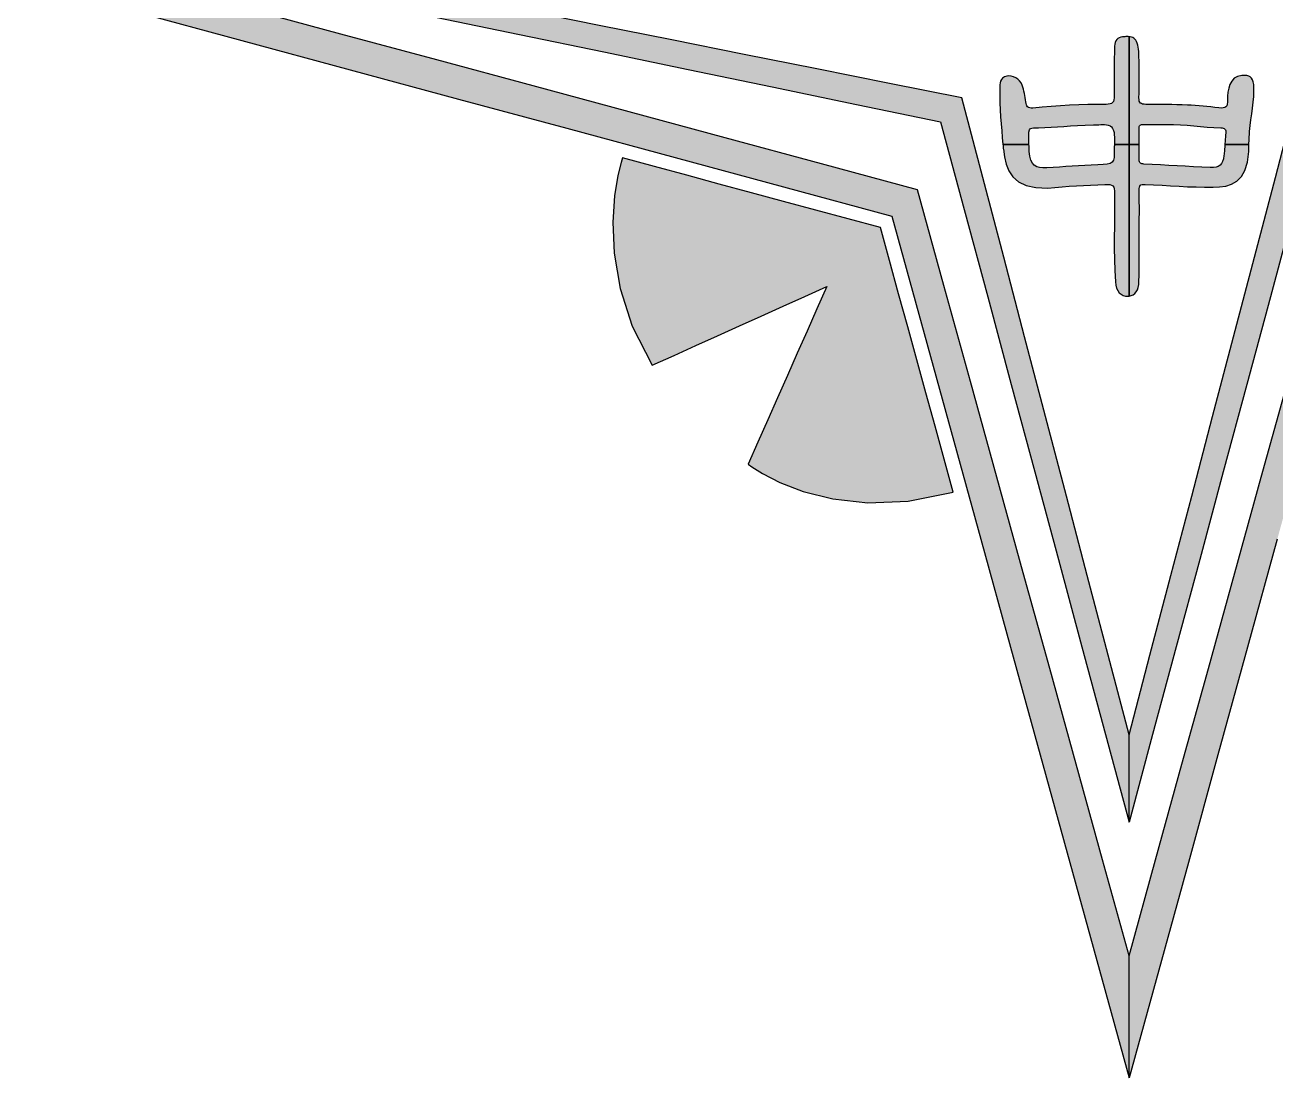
# Model space of a CAD drawing. Extents: x 15.3 to 32.9, y 5.2 to 22.7.
# Drawn here: x 15.28 to 25.27, y 5.25 to 13.65 of the extents above; entities that cross this region are included whole.
import ezdxf

# ---------------------------------------------------------------- set-up
doc = ezdxf.new("R2010")
doc.units = 0
doc.header["$MEASUREMENT"] = 0
doc.layers.add('_U_30EC_U_30A4_U_30E4_U_36', color=7, linetype='CONTINUOUS')

msp = doc.modelspace()

# ---------------------------------------------------------------- hatches: boundary and pattern name
at = {"layer": '_U_30EC_U_30A4_U_30E4_U_36'}
h = msp.add_hatch(color=29, dxfattribs=at)
h.dxf.hatch_style = 2
h.paths.add_polyline_path([(24.0946, 6.2244), (23.8836, 6.988), (23.6726, 7.7516), (23.4615, 8.5151), (23.2505, 9.2787), (23.0395, 10.0422), (22.8285, 10.8058), (22.6174, 11.5694), (22.4064, 12.3329), (21.6394, 12.5402), (20.8723, 12.7475), (20.1053, 12.9547), (19.3382, 13.162), (18.5712, 13.3693), (17.8041, 13.5766), (17.0371, 13.7838), (16.27, 13.9911), (17.0371, 14.2008), (17.8041, 14.4106), (18.5712, 14.6203), (19.3382, 14.83), (20.1053, 15.0397), (20.8723, 15.2495), (21.6394, 15.4592), (22.4064, 15.6689), (22.6174, 16.4287), (22.8285, 17.1884), (23.0395, 17.9482), (23.2505, 18.7079), (23.4615, 19.4677), (23.6726, 20.2274), (23.8836, 20.9872), (24.0946, 21.7469), (24.0946, 21.8689), (24.0946, 21.9908), (24.0946, 22.1127), (24.0946, 22.2346), (24.0946, 22.3565), (24.0946, 22.4784), (24.0946, 22.6003), (24.0946, 22.7223), (23.8581, 21.8677), (23.6215, 21.0131), (23.385, 20.1585), (23.1485, 19.3039), (22.912, 18.4493), (22.6754, 17.5947), (22.4389, 16.7401), (22.2024, 15.8855), (21.3376, 15.6487), (20.4728, 15.4119), (19.608, 15.1751), (18.7432, 14.9383), (17.8785, 14.7015), (17.0137, 14.4647), (16.1489, 14.2279), (15.2841, 13.9911), (16.1489, 13.7578), (17.0137, 13.5244), (17.8784, 13.2911), (18.7432, 13.0578), (19.608, 12.8244), (20.4728, 12.5911), (21.3375, 12.3578), (22.2023, 12.1244), (22.4388, 11.265), (22.6754, 10.4056), (22.9119, 9.5462), (23.1485, 8.6868), (23.385, 7.8274), (23.6215, 6.968), (23.8581, 6.1086), (24.0946, 5.2491), (24.0946, 5.371), (24.0946, 5.493), (24.0946, 5.6149), (24.0946, 5.7368), (24.0946, 5.8587), (24.0946, 5.9806), (24.0946, 6.1025)])
h = msp.add_hatch(color=29, dxfattribs=at)
h.dxf.hatch_style = 2
h.paths.add_polyline_path([(24.0946, 6.2244), (24.3056, 6.988), (24.5167, 7.7516), (24.7277, 8.5151), (24.9387, 9.2787), (25.1497, 10.0422), (25.3608, 10.8058), (25.5718, 11.5694), (25.7828, 12.3329), (26.5498, 12.5402), (27.3169, 12.7475), (28.0839, 12.9547), (28.851, 13.162), (29.6181, 13.3693), (30.3851, 13.5766), (31.1522, 13.7838), (31.9192, 13.9911), (31.1522, 14.2008), (30.3851, 14.4106), (29.6181, 14.6203), (28.851, 14.83), (28.0839, 15.0397), (27.3169, 15.2495), (26.5498, 15.4592), (25.7828, 15.6689), (25.5718, 16.4287), (25.3608, 17.1884), (25.1497, 17.9482), (24.9387, 18.7079), (24.7277, 19.4677), (24.5167, 20.2274), (24.3056, 20.9872), (24.0946, 21.7469), (24.0946, 21.8689), (24.0946, 21.9908), (24.0946, 22.1127), (24.0946, 22.2346), (24.0946, 22.3565), (24.0946, 22.4784), (24.0946, 22.6003), (24.0946, 22.7223), (24.3311, 21.8677), (24.5677, 21.0131), (24.8042, 20.1585), (25.0407, 19.3039), (25.2773, 18.4493), (25.5138, 17.5947), (25.7503, 16.7401), (25.9869, 15.8855), (26.8516, 15.6487), (27.7164, 15.4119), (28.5812, 15.1751), (29.446, 14.9383), (30.3108, 14.7015), (31.1755, 14.4647), (32.0403, 14.2279), (32.9051, 13.9911), (32.0403, 13.7578), (31.1756, 13.5244), (30.3108, 13.2911), (29.446, 13.0578), (28.5812, 12.8244), (27.7165, 12.5911), (26.8517, 12.3578), (25.9869, 12.1244), (25.7504, 11.265), (25.5138, 10.4056), (25.2773, 9.5462), (25.0408, 8.6868), (24.8042, 7.8274), (24.5677, 6.968), (24.3311, 6.1086), (24.0946, 5.2491), (24.0946, 5.371), (24.0946, 5.493), (24.0946, 5.6149), (24.0946, 5.7368), (24.0946, 5.8587), (24.0946, 5.9806), (24.0946, 6.1025)])
h = msp.add_hatch(color=29, dxfattribs=at)
h.dxf.hatch_style = 2
h.paths.add_polyline_path([(24.0946, 7.9856), (23.9278, 8.6209), (23.7611, 9.2561), (23.5943, 9.8913), (23.4275, 10.5265), (23.2607, 11.1618), (23.094, 11.797), (22.9272, 12.4322), (22.7604, 13.0674), (22.1817, 13.1829), (21.603, 13.2984), (21.0243, 13.4138), (20.4456, 13.5293), (19.8669, 13.6447), (19.2881, 13.7602), (18.7094, 13.8756), (18.1307, 13.9911), (18.7094, 14.1103), (19.2881, 14.2295), (19.8669, 14.3487), (20.4456, 14.4678), (21.0243, 14.587), (21.603, 14.7062), (22.1817, 14.8254), (22.7604, 14.9446), (22.9272, 15.5747), (23.094, 16.2049), (23.2607, 16.8351), (23.4275, 17.4652), (23.5943, 18.0954), (23.7611, 18.7255), (23.9278, 19.3557), (24.0946, 19.9858), (24.0946, 20.0727), (24.0946, 20.1595), (24.0946, 20.2464), (24.0946, 20.3332), (24.0946, 20.4201), (24.0946, 20.5069), (24.0946, 20.5938), (24.0946, 20.6806), (23.9067, 19.9887), (23.7187, 19.2967), (23.5308, 18.6048), (23.3429, 17.9128), (23.1549, 17.2209), (22.967, 16.5289), (22.779, 15.837), (22.5911, 15.1451), (21.9192, 15.0008), (21.2473, 14.8566), (20.5753, 14.7123), (19.9034, 14.5681), (19.2315, 14.4238), (18.5596, 14.2796), (17.8876, 14.1353), (17.2157, 13.9911), (17.8876, 13.8516), (18.5596, 13.7121), (19.2315, 13.5726), (19.9034, 13.4331), (20.5753, 13.2936), (21.2473, 13.1541), (21.9192, 13.0146), (22.5911, 12.8751), (22.779, 12.1771), (22.967, 11.4791), (23.1549, 10.781), (23.3429, 10.083), (23.5308, 9.385), (23.7187, 8.687), (23.9067, 7.9889), (24.0946, 7.2909), (24.0946, 7.3777), (24.0946, 7.4646), (24.0946, 7.5514), (24.0946, 7.6383), (24.0946, 7.7251), (24.0946, 7.8119), (24.0946, 7.8988)])
h = msp.add_hatch(color=29, dxfattribs=at)
h.dxf.hatch_style = 2
h.paths.add_polyline_path([(24.0946, 7.9856), (24.2614, 8.6209), (24.4282, 9.2561), (24.5949, 9.8913), (24.7617, 10.5265), (24.9285, 11.1618), (25.0952, 11.797), (25.262, 12.4322), (25.4288, 13.0674), (26.0075, 13.1829), (26.5862, 13.2984), (27.1649, 13.4138), (27.7436, 13.5293), (28.3224, 13.6447), (28.9011, 13.7602), (29.4798, 13.8756), (30.0585, 13.9911), (29.4798, 14.1103), (28.9011, 14.2295), (28.3224, 14.3487), (27.7436, 14.4678), (27.1649, 14.587), (26.5862, 14.7062), (26.0075, 14.8254), (25.4288, 14.9446), (25.262, 15.5747), (25.0952, 16.2049), (24.9285, 16.8351), (24.7617, 17.4652), (24.5949, 18.0954), (24.4282, 18.7255), (24.2614, 19.3557), (24.0946, 19.9858), (24.0946, 20.0727), (24.0946, 20.1595), (24.0946, 20.2464), (24.0946, 20.3332), (24.0946, 20.4201), (24.0946, 20.5069), (24.0946, 20.5938), (24.0946, 20.6806), (24.2825, 19.9887), (24.4705, 19.2967), (24.6584, 18.6048), (24.8464, 17.9128), (25.0343, 17.2209), (25.2222, 16.5289), (25.4102, 15.837), (25.5981, 15.1451), (26.27, 15.0008), (26.942, 14.8566), (27.6139, 14.7123), (28.2858, 14.5681), (28.9577, 14.4238), (29.6297, 14.2796), (30.3016, 14.1353), (30.9735, 13.9911), (30.3016, 13.8516), (29.6297, 13.7121), (28.9577, 13.5726), (28.2858, 13.4331), (27.6139, 13.2936), (26.942, 13.1541), (26.27, 13.0146), (25.5981, 12.8751), (25.4102, 12.1771), (25.2222, 11.4791), (25.0343, 10.781), (24.8464, 10.083), (24.6584, 9.385), (24.4705, 8.687), (24.2825, 7.9889), (24.0946, 7.2909), (24.0946, 7.3777), (24.0946, 7.4646), (24.0946, 7.5514), (24.0946, 7.6383), (24.0946, 7.7251), (24.0946, 7.8119), (24.0946, 7.8988)])
h = msp.add_hatch(color=29, dxfattribs=at)
h.dxf.hatch_style = 2
h.paths.add_polyline_path([(23.2959, 12.6946), (23.2957, 12.6982), (23.2955, 12.702), (23.2953, 12.7061), (23.2951, 12.7105), (23.2949, 12.7152), (23.2946, 12.7203), (23.2944, 12.7257), (23.2941, 12.7314), (23.2938, 12.7686), (23.2957, 12.7948), (23.3003, 12.8118), (23.3078, 12.8217), (23.3185, 12.8263), (23.3326, 12.8275), (23.3505, 12.8272), (23.3725, 12.8273), (23.4237, 12.8297), (23.4736, 12.8327), (23.5232, 12.8361), (23.5739, 12.8397), (23.6268, 12.8431), (23.6833, 12.8463), (23.7446, 12.849), (23.8119, 12.851), (23.8333, 12.852), (23.8522, 12.8533), (23.869, 12.8546), (23.8845, 12.8553), (23.899, 12.8549), (23.9133, 12.8531), (23.9278, 12.8494), (23.9433, 12.8433), (23.9448, 12.8425), (23.9463, 12.8417), (23.9478, 12.8408), (23.9493, 12.8398), (23.9507, 12.8388), (23.952, 12.8377), (23.9532, 12.8365), (23.9544, 12.8352), (23.9635, 12.822), (23.9701, 12.8068), (23.9745, 12.79), (23.9771, 12.772), (23.9783, 12.7531), (23.9785, 12.7337), (23.9782, 12.714), (23.9776, 12.6946), (23.9922, 12.6946), (24.0068, 12.6946), (24.0214, 12.6946), (24.0361, 12.6946), (24.0507, 12.6946), (24.0653, 12.6946), (24.08, 12.6946), (24.0946, 12.6946), (24.0946, 12.8022), (24.0946, 12.9097), (24.0946, 13.0173), (24.0946, 13.1248), (24.0946, 13.2324), (24.0946, 13.3399), (24.0946, 13.4475), (24.0946, 13.555), (24.0882, 13.5555), (24.0817, 13.5557), (24.0752, 13.5557), (24.0687, 13.5555), (24.0621, 13.5552), (24.0555, 13.5548), (24.049, 13.5542), (24.0425, 13.5535), (24.0287, 13.5509), (24.0166, 13.5464), (24.0061, 13.5401), (23.9972, 13.5319), (23.9901, 13.5216), (23.9848, 13.5094), (23.9812, 13.4951), (23.9794, 13.4788), (23.9773, 13.4294), (23.9759, 13.3801), (23.9751, 13.3307), (23.9747, 13.2813), (23.9748, 13.232), (23.9752, 13.1827), (23.976, 13.1333), (23.9769, 13.084), (23.9765, 13.0662), (23.9741, 13.0513), (23.9698, 13.0394), (23.9632, 13.03), (23.9543, 13.0232), (23.9429, 13.0185), (23.9289, 13.0159), (23.9121, 13.0152), (23.8388, 13.0151), (23.7656, 13.0139), (23.6925, 13.0117), (23.6194, 13.0085), (23.5464, 13.0042), (23.4734, 12.999), (23.4005, 12.9928), (23.3276, 12.9857), (23.3132, 12.9851), (23.3016, 12.9865), (23.2923, 12.9898), (23.2851, 12.9951), (23.2797, 13.0024), (23.2758, 13.0117), (23.273, 13.0229), (23.271, 13.036), (23.2688, 13.0527), (23.2662, 13.0694), (23.2632, 13.0861), (23.2598, 13.1028), (23.2559, 13.1193), (23.2515, 13.1356), (23.2467, 13.1518), (23.2413, 13.1678), (23.2328, 13.186), (23.2212, 13.2021), (23.2069, 13.2158), (23.1907, 13.2269), (23.1731, 13.2351), (23.1548, 13.2402), (23.1363, 13.2419), (23.1183, 13.24), (23.0996, 13.2338), (23.0856, 13.225), (23.0757, 13.2139), (23.0691, 13.2009), (23.0652, 13.1865), (23.0632, 13.1709), (23.0624, 13.1546), (23.0622, 13.138), (23.0623, 13.0824), (23.0637, 13.0268), (23.0662, 12.9713), (23.0696, 12.9159), (23.0737, 12.8605), (23.0783, 12.8052), (23.0833, 12.7499), (23.0885, 12.6946), (23.1144, 12.6946), (23.1403, 12.6946), (23.1662, 12.6946), (23.1922, 12.6946), (23.2181, 12.6946), (23.244, 12.6946), (23.27, 12.6946)])
h = msp.add_hatch(color=29, dxfattribs=at)
h.dxf.hatch_style = 2
h.paths.add_polyline_path([(24.1751, 12.6946), (24.1751, 12.7104), (24.1751, 12.7262), (24.1751, 12.7419), (24.1751, 12.7577), (24.1751, 12.7735), (24.175, 12.7892), (24.1749, 12.805), (24.1747, 12.8207), (24.175, 12.8303), (24.1765, 12.8379), (24.1792, 12.844), (24.1831, 12.8485), (24.1882, 12.8516), (24.1946, 12.8536), (24.2023, 12.8546), (24.2113, 12.8547), (24.2344, 12.8542), (24.2575, 12.854), (24.2806, 12.8539), (24.3037, 12.8539), (24.3268, 12.8539), (24.3499, 12.8541), (24.373, 12.8542), (24.3961, 12.8542), (24.4505, 12.854), (24.5044, 12.8518), (24.5579, 12.8481), (24.6112, 12.8436), (24.6645, 12.8389), (24.7179, 12.8344), (24.7717, 12.831), (24.826, 12.8291), (24.837, 12.8283), (24.8463, 12.8264), (24.8537, 12.8233), (24.8595, 12.8187), (24.8636, 12.8127), (24.8661, 12.8051), (24.8671, 12.7958), (24.8666, 12.7847), (24.8655, 12.7735), (24.8645, 12.7622), (24.8635, 12.751), (24.8625, 12.7397), (24.8616, 12.7284), (24.8608, 12.7172), (24.86, 12.7059), (24.8592, 12.6946), (24.8832, 12.6946), (24.9072, 12.6946), (24.9312, 12.6946), (24.9552, 12.6946), (24.9792, 12.6946), (25.0032, 12.6946), (25.0272, 12.6946), (25.0511, 12.6946), (25.0515, 12.7081), (25.052, 12.7213), (25.0525, 12.7342), (25.0531, 12.747), (25.0538, 12.7598), (25.0545, 12.7728), (25.0554, 12.7859), (25.0564, 12.7993), (25.061, 12.846), (25.0669, 12.8926), (25.0735, 12.9392), (25.0799, 12.9857), (25.0855, 13.0324), (25.0894, 13.0791), (25.0909, 13.1261), (25.0892, 13.1733), (25.0863, 13.1941), (25.0809, 13.211), (25.0729, 13.2244), (25.0624, 13.2344), (25.0493, 13.2412), (25.0336, 13.2451), (25.0152, 13.2461), (24.9942, 13.2445), (24.9605, 13.2385), (24.934, 13.2235), (24.914, 13.2013), (24.8996, 13.1741), (24.8898, 13.1437), (24.8839, 13.1121), (24.881, 13.0813), (24.8802, 13.0531), (24.8796, 13.0321), (24.8776, 13.0156), (24.8737, 13.0032), (24.8674, 12.9946), (24.8584, 12.9892), (24.8461, 12.9866), (24.8303, 12.9863), (24.8103, 12.988), (24.7791, 12.9915), (24.7479, 12.9949), (24.7166, 12.9981), (24.6853, 13.0012), (24.6541, 13.0039), (24.6228, 13.0064), (24.5914, 13.0085), (24.5601, 13.0101), (24.5185, 13.0117), (24.4769, 13.0129), (24.4353, 13.0139), (24.3937, 13.0145), (24.3521, 13.015), (24.3104, 13.0152), (24.2688, 13.0154), (24.2272, 13.0155), (24.2139, 13.016), (24.2025, 13.0177), (24.1931, 13.021), (24.1856, 13.0259), (24.18, 13.0328), (24.1761, 13.042), (24.174, 13.0537), (24.1736, 13.0681), (24.1745, 13.1059), (24.175, 13.1437), (24.1751, 13.1815), (24.175, 13.2193), (24.1748, 13.2571), (24.1745, 13.2949), (24.1742, 13.3327), (24.174, 13.3705), (24.1739, 13.3873), (24.1737, 13.4042), (24.1732, 13.421), (24.1721, 13.4378), (24.1704, 13.4545), (24.1678, 13.4712), (24.1642, 13.4877), (24.1594, 13.5042), (24.1541, 13.5171), (24.1478, 13.5277), (24.1405, 13.5362), (24.1325, 13.5429), (24.1238, 13.5479), (24.1145, 13.5514), (24.1047, 13.5537), (24.0946, 13.555), (24.0946, 13.4475), (24.0946, 13.3399), (24.0946, 13.2324), (24.0946, 13.1248), (24.0946, 13.0173), (24.0946, 12.9097), (24.0946, 12.8022), (24.0946, 12.6946), (24.1047, 12.6946), (24.1147, 12.6946), (24.1248, 12.6946), (24.1348, 12.6946), (24.1449, 12.6946), (24.155, 12.6946), (24.165, 12.6946)])
h = msp.add_hatch(color=29, dxfattribs=at)
h.dxf.hatch_style = 2
h.paths.add_polyline_path([(23.9776, 12.6946), (23.9774, 12.6911), (23.9773, 12.6877), (23.9772, 12.6842), (23.9771, 12.6807), (23.977, 12.6773), (23.977, 12.6739), (23.9769, 12.6706), (23.9769, 12.6673), (23.9769, 12.6247), (23.9752, 12.5927), (23.9703, 12.5697), (23.9607, 12.5541), (23.9448, 12.5442), (23.9211, 12.5385), (23.8881, 12.5354), (23.8443, 12.5332), (23.7935, 12.5306), (23.7428, 12.5278), (23.692, 12.5248), (23.6413, 12.5217), (23.5905, 12.5185), (23.5398, 12.5155), (23.489, 12.5126), (23.4383, 12.51), (23.4078, 12.5083), (23.381, 12.5106), (23.3578, 12.5174), (23.3385, 12.5293), (23.3229, 12.5469), (23.311, 12.5707), (23.303, 12.6012), (23.2987, 12.6391), (23.2983, 12.6469), (23.2979, 12.6536), (23.2976, 12.6596), (23.2973, 12.6654), (23.297, 12.6714), (23.2967, 12.6779), (23.2963, 12.6855), (23.2959, 12.6946), (23.27, 12.6946), (23.244, 12.6946), (23.2181, 12.6946), (23.1922, 12.6946), (23.1662, 12.6946), (23.1403, 12.6946), (23.1144, 12.6946), (23.0885, 12.6946), (23.0889, 12.6901), (23.0893, 12.6855), (23.0897, 12.681), (23.0901, 12.6764), (23.0905, 12.6718), (23.0908, 12.6673), (23.0912, 12.6627), (23.0917, 12.6582), (23.0996, 12.5963), (23.1133, 12.5377), (23.135, 12.4841), (23.1673, 12.437), (23.2122, 12.3981), (23.2723, 12.3692), (23.3497, 12.3519), (23.4468, 12.3479), (23.5036, 12.3531), (23.5604, 12.3577), (23.6172, 12.3618), (23.6741, 12.3654), (23.731, 12.3687), (23.788, 12.3716), (23.845, 12.3743), (23.902, 12.3768), (23.924, 12.377), (23.9416, 12.3754), (23.9551, 12.3715), (23.9652, 12.365), (23.9722, 12.3554), (23.9766, 12.3423), (23.9789, 12.3253), (23.9795, 12.304), (23.979, 12.2162), (23.9782, 12.1283), (23.9773, 12.0404), (23.9768, 11.9524), (23.9771, 11.8645), (23.9783, 11.7767), (23.981, 11.6888), (23.9855, 11.601), (23.9888, 11.5736), (23.9952, 11.5497), (24.0044, 11.5295), (24.0162, 11.513), (24.0304, 11.5001), (24.0469, 11.491), (24.0654, 11.4857), (24.0858, 11.4843), (24.087, 11.4844), (24.0881, 11.4846), (24.0892, 11.4848), (24.0903, 11.4851), (24.0913, 11.4855), (24.0924, 11.4858), (24.0935, 11.4861), (24.0946, 11.4863), (24.0946, 11.6373), (24.0946, 11.7883), (24.0946, 11.9394), (24.0946, 12.0904), (24.0946, 12.2415), (24.0946, 12.3925), (24.0946, 12.5436), (24.0946, 12.6946), (24.08, 12.6946), (24.0653, 12.6946), (24.0507, 12.6946), (24.0361, 12.6946), (24.0214, 12.6946), (24.0068, 12.6946), (23.9922, 12.6946)])
h = msp.add_hatch(color=29, dxfattribs=at)
h.dxf.hatch_style = 2
h.paths.add_polyline_path([(24.8592, 12.6946), (24.8585, 12.6836), (24.8578, 12.6726), (24.8571, 12.6616), (24.8563, 12.6506), (24.8555, 12.6396), (24.8545, 12.6286), (24.8533, 12.6177), (24.852, 12.6067), (24.8476, 12.5814), (24.8411, 12.5603), (24.8322, 12.5433), (24.8207, 12.5302), (24.8063, 12.5207), (24.7885, 12.5145), (24.7672, 12.5114), (24.7419, 12.5113), (24.6758, 12.5143), (24.6097, 12.5176), (24.5436, 12.5211), (24.4776, 12.5247), (24.4115, 12.5284), (24.3454, 12.532), (24.2793, 12.5356), (24.2133, 12.539), (24.2046, 12.5397), (24.197, 12.5411), (24.1905, 12.5434), (24.1851, 12.5466), (24.1809, 12.5512), (24.1778, 12.5572), (24.176, 12.5648), (24.1755, 12.5743), (24.1756, 12.5893), (24.1756, 12.6044), (24.1756, 12.6194), (24.1755, 12.6344), (24.1754, 12.6495), (24.1752, 12.6645), (24.1751, 12.6796), (24.1751, 12.6946), (24.165, 12.6946), (24.155, 12.6946), (24.1449, 12.6946), (24.1348, 12.6946), (24.1248, 12.6946), (24.1147, 12.6946), (24.1047, 12.6946), (24.0946, 12.6946), (24.0946, 12.5436), (24.0946, 12.3925), (24.0946, 12.2415), (24.0946, 12.0904), (24.0946, 11.9394), (24.0946, 11.7883), (24.0946, 11.6373), (24.0946, 11.4863), (24.1118, 11.4899), (24.1271, 11.4967), (24.1404, 11.5066), (24.1517, 11.5197), (24.1608, 11.5359), (24.1675, 11.5554), (24.1719, 11.578), (24.1737, 11.6039), (24.1744, 11.6494), (24.1747, 11.6948), (24.1749, 11.7403), (24.1748, 11.7858), (24.1747, 11.8313), (24.1745, 11.8768), (24.1743, 11.9223), (24.1743, 11.9678), (24.1745, 11.9678), (24.1748, 11.9678), (24.175, 11.9678), (24.1753, 11.9678), (24.1755, 11.9678), (24.1757, 11.9678), (24.176, 11.9678), (24.1762, 11.9678), (24.1763, 12.0134), (24.1765, 12.0589), (24.1766, 12.1044), (24.1768, 12.1499), (24.1767, 12.1954), (24.1765, 12.2409), (24.1761, 12.2864), (24.1753, 12.3319), (24.1754, 12.345), (24.1767, 12.3556), (24.1793, 12.3637), (24.1836, 12.3697), (24.1898, 12.3738), (24.1982, 12.3763), (24.2091, 12.3772), (24.2228, 12.377), (24.2905, 12.3734), (24.3581, 12.3696), (24.4258, 12.3657), (24.4935, 12.362), (24.5612, 12.3587), (24.629, 12.3562), (24.6967, 12.3546), (24.7646, 12.3543), (24.8166, 12.3564), (24.8665, 12.3638), (24.913, 12.3785), (24.9549, 12.4028), (24.9909, 12.4388), (25.0196, 12.4888), (25.0398, 12.5549), (25.0502, 12.6393), (25.0502, 12.6474), (25.0503, 12.655), (25.0504, 12.6622), (25.0505, 12.6689), (25.0506, 12.6755), (25.0508, 12.6819), (25.051, 12.6882), (25.0511, 12.6946), (25.0272, 12.6946), (25.0032, 12.6946), (24.9792, 12.6946), (24.9552, 12.6946), (24.9312, 12.6946), (24.9072, 12.6946), (24.8832, 12.6946)])
h = msp.add_hatch(color=29, dxfattribs=at)
h.dxf.hatch_style = 2
h.paths.add_polyline_path([(20.0513, 12.5884), (20.0402, 12.5518), (20.0153, 12.4482), (19.9894, 12.2868), (19.9751, 12.0767), (19.9853, 11.8272), (20.0325, 11.5474), (20.1296, 11.2466), (20.2892, 10.9338), (20.4633, 11.0122), (20.6373, 11.0907), (20.8114, 11.1691), (20.9855, 11.2475), (21.1596, 11.326), (21.3336, 11.4044), (21.5077, 11.4828), (21.6818, 11.5612), (21.6033, 11.3841), (21.5249, 11.207), (21.4465, 11.0299), (21.3681, 10.8527), (21.2896, 10.6756), (21.2112, 10.4985), (21.1328, 10.3213), (21.0543, 10.1442), (21.0833, 10.1231), (21.1684, 10.0698), (21.3065, 9.9995), (21.4949, 9.9273), (21.7305, 9.8683), (22.0104, 9.8376), (22.3317, 9.8505), (22.6914, 9.9219), (22.6188, 10.1857), (22.5462, 10.4496), (22.4736, 10.7134), (22.401, 10.9773), (22.3283, 11.2411), (22.2557, 11.5049), (22.1831, 11.7688), (22.1105, 12.0326), (21.8531, 12.1021), (21.5957, 12.1716), (21.3383, 12.2411), (21.0809, 12.3105), (20.8235, 12.38), (20.5661, 12.4495), (20.3087, 12.5189)])

# ---------------------------------------------------------------- linework, layer by layer
for points in [[(24.0946, 6.2244), (23.8836, 6.988), (23.6726, 7.7516), (23.4615, 8.5151), (23.2505, 9.2787), (23.0395, 10.0422), (22.8285, 10.8058), (22.6174, 11.5694), (22.4064, 12.3329), (21.6394, 12.5402), (20.8723, 12.7475), (20.1053, 12.9547), (19.3382, 13.162), (18.5712, 13.3693), (17.8041, 13.5766), (17.0371, 13.7838)], [(16.1489, 13.7578), (17.0137, 13.5244), (17.8784, 13.2911), (18.7432, 13.0578), (19.608, 12.8244), (20.4728, 12.5911), (21.3375, 12.3578), (22.2023, 12.1244), (22.4388, 11.265), (22.6754, 10.4056), (22.9119, 9.5462), (23.1485, 8.6868), (23.385, 7.8274), (23.6215, 6.968), (23.8581, 6.1086), (24.0946, 5.2491), (24.0946, 5.371), (24.0946, 5.493), (24.0946, 5.6149), (24.0946, 5.7368), (24.0946, 5.8587), (24.0946, 5.9806), (24.0946, 6.1025), (24.0946, 6.2244), (24.0946, 6.2244)], [(18.5596, 13.7121), (19.2315, 13.5726), (19.9034, 13.4331), (20.5753, 13.2936), (21.2473, 13.1541), (21.9192, 13.0146), (22.5911, 12.8751), (22.779, 12.1771), (22.967, 11.4791), (23.1549, 10.781), (23.3429, 10.083), (23.5308, 9.385), (23.7187, 8.687), (23.9067, 7.9889), (24.0946, 7.2909), (24.0946, 7.3777), (24.0946, 7.4646), (24.0946, 7.5514), (24.0946, 7.6383), (24.0946, 7.7251), (24.0946, 7.8119), (24.0946, 7.8988), (24.0946, 7.9856), (24.0946, 7.9856)], [(24.0946, 7.9856), (23.9278, 8.6209), (23.7611, 9.2561), (23.5943, 9.8913), (23.4275, 10.5265), (23.2607, 11.1618), (23.094, 11.797), (22.9272, 12.4322), (22.7604, 13.0674), (22.1817, 13.1829), (21.603, 13.2984), (21.0243, 13.4138), (20.4456, 13.5293), (19.8669, 13.6447), (19.2881, 13.7602)], [(23.2959, 12.6946), (23.2957, 12.6982), (23.2955, 12.702), (23.2953, 12.7061), (23.2951, 12.7105), (23.2949, 12.7152), (23.2946, 12.7203), (23.2944, 12.7257), (23.2941, 12.7314), (23.2938, 12.7686), (23.2957, 12.7948), (23.3003, 12.8118), (23.3078, 12.8217), (23.3185, 12.8263), (23.3326, 12.8275), (23.3505, 12.8272), (23.3725, 12.8273), (23.4237, 12.8297), (23.4736, 12.8327), (23.5232, 12.8361), (23.5739, 12.8397), (23.6268, 12.8431), (23.6833, 12.8463), (23.7446, 12.849), (23.8119, 12.851), (23.8333, 12.852), (23.8522, 12.8533), (23.869, 12.8546), (23.8845, 12.8553), (23.899, 12.8549), (23.9133, 12.8531), (23.9278, 12.8494), (23.9433, 12.8433), (23.9448, 12.8425), (23.9463, 12.8417), (23.9478, 12.8408), (23.9493, 12.8398), (23.9507, 12.8388), (23.952, 12.8377), (23.9532, 12.8365), (23.9544, 12.8352), (23.9635, 12.822), (23.9701, 12.8068), (23.9745, 12.79), (23.9771, 12.772), (23.9783, 12.7531), (23.9785, 12.7337), (23.9782, 12.714), (23.9776, 12.6946), (23.9922, 12.6946), (24.0068, 12.6946), (24.0214, 12.6946), (24.0361, 12.6946), (24.0507, 12.6946), (24.0653, 12.6946), (24.08, 12.6946), (24.0946, 12.6946), (24.0946, 12.8022), (24.0946, 12.9097), (24.0946, 13.0173), (24.0946, 13.1248), (24.0946, 13.2324), (24.0946, 13.3399), (24.0946, 13.4475), (24.0946, 13.555), (24.0882, 13.5555), (24.0817, 13.5557), (24.0752, 13.5557), (24.0687, 13.5555), (24.0621, 13.5552), (24.0555, 13.5548), (24.049, 13.5542), (24.0425, 13.5535), (24.0287, 13.5509), (24.0166, 13.5464), (24.0061, 13.5401), (23.9972, 13.5319), (23.9901, 13.5216), (23.9848, 13.5094), (23.9812, 13.4951), (23.9794, 13.4788), (23.9773, 13.4294), (23.9759, 13.3801), (23.9751, 13.3307), (23.9747, 13.2813), (23.9748, 13.232), (23.9752, 13.1827), (23.976, 13.1333), (23.9769, 13.084), (23.9765, 13.0662), (23.9741, 13.0513), (23.9698, 13.0394), (23.9632, 13.03), (23.9543, 13.0232), (23.9429, 13.0185), (23.9289, 13.0159), (23.9121, 13.0152), (23.8388, 13.0151), (23.7656, 13.0139), (23.6925, 13.0117), (23.6194, 13.0085), (23.5464, 13.0042), (23.4734, 12.999), (23.4005, 12.9928), (23.3276, 12.9857), (23.3132, 12.9851), (23.3016, 12.9865), (23.2923, 12.9898), (23.2851, 12.9951), (23.2797, 13.0024), (23.2758, 13.0117), (23.273, 13.0229), (23.271, 13.036), (23.2688, 13.0527), (23.2662, 13.0694), (23.2632, 13.0861), (23.2598, 13.1028), (23.2559, 13.1193), (23.2515, 13.1356), (23.2467, 13.1518), (23.2413, 13.1678), (23.2328, 13.186), (23.2212, 13.2021), (23.2069, 13.2158), (23.1907, 13.2269), (23.1731, 13.2351), (23.1548, 13.2402), (23.1363, 13.2419), (23.1183, 13.24), (23.0996, 13.2338), (23.0856, 13.225), (23.0757, 13.2139), (23.0691, 13.2009), (23.0652, 13.1865), (23.0632, 13.1709), (23.0624, 13.1546), (23.0622, 13.138), (23.0623, 13.0824), (23.0637, 13.0268), (23.0662, 12.9713), (23.0696, 12.9159), (23.0737, 12.8605), (23.0783, 12.8052), (23.0833, 12.7499), (23.0885, 12.6946), (23.1144, 12.6946), (23.1403, 12.6946), (23.1662, 12.6946), (23.1922, 12.6946), (23.2181, 12.6946), (23.244, 12.6946), (23.27, 12.6946), (23.2959, 12.6946), (23.2959, 12.6946)], [(24.1751, 12.6946), (24.1751, 12.7104), (24.1751, 12.7262), (24.1751, 12.7419), (24.1751, 12.7577), (24.1751, 12.7735), (24.175, 12.7892), (24.1749, 12.805), (24.1747, 12.8207), (24.175, 12.8303), (24.1765, 12.8379), (24.1792, 12.844), (24.1831, 12.8485), (24.1882, 12.8516), (24.1946, 12.8536), (24.2023, 12.8546), (24.2113, 12.8547), (24.2344, 12.8542), (24.2575, 12.854), (24.2806, 12.8539), (24.3037, 12.8539), (24.3268, 12.8539), (24.3499, 12.8541), (24.373, 12.8542), (24.3961, 12.8542), (24.4505, 12.854), (24.5044, 12.8518), (24.5579, 12.8481), (24.6112, 12.8436), (24.6645, 12.8389), (24.7179, 12.8344), (24.7717, 12.831), (24.826, 12.8291), (24.837, 12.8283), (24.8463, 12.8264), (24.8537, 12.8233), (24.8595, 12.8187), (24.8636, 12.8127), (24.8661, 12.8051), (24.8671, 12.7958), (24.8666, 12.7847), (24.8655, 12.7735), (24.8645, 12.7622), (24.8635, 12.751), (24.8625, 12.7397), (24.8616, 12.7284), (24.8608, 12.7172), (24.86, 12.7059), (24.8592, 12.6946), (24.8832, 12.6946), (24.9072, 12.6946), (24.9312, 12.6946), (24.9552, 12.6946), (24.9792, 12.6946), (25.0032, 12.6946), (25.0272, 12.6946), (25.0511, 12.6946), (25.0515, 12.7081), (25.052, 12.7213), (25.0525, 12.7342), (25.0531, 12.747), (25.0538, 12.7598), (25.0545, 12.7728), (25.0554, 12.7859), (25.0564, 12.7993), (25.061, 12.846), (25.0669, 12.8926), (25.0735, 12.9392), (25.0799, 12.9857), (25.0855, 13.0324), (25.0894, 13.0791), (25.0909, 13.1261), (25.0892, 13.1733), (25.0863, 13.1941), (25.0809, 13.211), (25.0729, 13.2244), (25.0624, 13.2344), (25.0493, 13.2412), (25.0336, 13.2451), (25.0152, 13.2461), (24.9942, 13.2445), (24.9605, 13.2385), (24.934, 13.2235), (24.914, 13.2013), (24.8996, 13.1741), (24.8898, 13.1437), (24.8839, 13.1121), (24.881, 13.0813), (24.8802, 13.0531), (24.8796, 13.0321), (24.8776, 13.0156), (24.8737, 13.0032), (24.8674, 12.9946), (24.8584, 12.9892), (24.8461, 12.9866), (24.8303, 12.9863), (24.8103, 12.988), (24.7791, 12.9915), (24.7479, 12.9949), (24.7166, 12.9981), (24.6853, 13.0012), (24.6541, 13.0039), (24.6228, 13.0064), (24.5914, 13.0085), (24.5601, 13.0101), (24.5185, 13.0117), (24.4769, 13.0129), (24.4353, 13.0139), (24.3937, 13.0145), (24.3521, 13.015), (24.3104, 13.0152), (24.2688, 13.0154), (24.2272, 13.0155), (24.2139, 13.016), (24.2025, 13.0177), (24.1931, 13.021), (24.1856, 13.0259), (24.18, 13.0328), (24.1761, 13.042), (24.174, 13.0537), (24.1736, 13.0681), (24.1745, 13.1059), (24.175, 13.1437), (24.1751, 13.1815), (24.175, 13.2193), (24.1748, 13.2571), (24.1745, 13.2949), (24.1742, 13.3327), (24.174, 13.3705), (24.1739, 13.3873), (24.1737, 13.4042), (24.1732, 13.421), (24.1721, 13.4378), (24.1704, 13.4545), (24.1678, 13.4712), (24.1642, 13.4877), (24.1594, 13.5042), (24.1541, 13.5171), (24.1478, 13.5277), (24.1405, 13.5362), (24.1325, 13.5429), (24.1238, 13.5479), (24.1145, 13.5514), (24.1047, 13.5537), (24.0946, 13.555), (24.0946, 13.4475), (24.0946, 13.3399), (24.0946, 13.2324), (24.0946, 13.1248), (24.0946, 13.0173), (24.0946, 12.9097), (24.0946, 12.8022), (24.0946, 12.6946), (24.1047, 12.6946), (24.1147, 12.6946), (24.1248, 12.6946), (24.1348, 12.6946), (24.1449, 12.6946), (24.155, 12.6946), (24.165, 12.6946), (24.1751, 12.6946), (24.1751, 12.6946)], [(24.0946, 7.9856), (24.2614, 8.6209), (24.4282, 9.2561), (24.5949, 9.8913), (24.7617, 10.5265), (24.9285, 11.1618), (25.0952, 11.797), (25.262, 12.4322), (25.4288, 13.0674)], [(23.9776, 12.6946), (23.9774, 12.6911), (23.9773, 12.6877), (23.9772, 12.6842), (23.9771, 12.6807), (23.977, 12.6773), (23.977, 12.6739), (23.9769, 12.6706), (23.9769, 12.6673), (23.9769, 12.6247), (23.9752, 12.5927), (23.9703, 12.5697), (23.9607, 12.5541), (23.9448, 12.5442), (23.9211, 12.5385), (23.8881, 12.5354), (23.8443, 12.5332), (23.7935, 12.5306), (23.7428, 12.5278), (23.692, 12.5248), (23.6413, 12.5217), (23.5905, 12.5185), (23.5398, 12.5155), (23.489, 12.5126), (23.4383, 12.51), (23.4078, 12.5083), (23.381, 12.5106), (23.3578, 12.5174), (23.3385, 12.5293), (23.3229, 12.5469), (23.311, 12.5707), (23.303, 12.6012), (23.2987, 12.6391), (23.2983, 12.6469), (23.2979, 12.6536), (23.2976, 12.6596), (23.2973, 12.6654), (23.297, 12.6714), (23.2967, 12.6779), (23.2963, 12.6855), (23.2959, 12.6946), (23.27, 12.6946), (23.244, 12.6946), (23.2181, 12.6946), (23.1922, 12.6946), (23.1662, 12.6946), (23.1403, 12.6946), (23.1144, 12.6946), (23.0885, 12.6946), (23.0889, 12.6901), (23.0893, 12.6855), (23.0897, 12.681), (23.0901, 12.6764), (23.0905, 12.6718), (23.0908, 12.6673), (23.0912, 12.6627), (23.0917, 12.6582), (23.0996, 12.5963), (23.1133, 12.5377), (23.135, 12.4841), (23.1673, 12.437), (23.2122, 12.3981), (23.2723, 12.3692), (23.3497, 12.3519), (23.4468, 12.3479), (23.5036, 12.3531), (23.5604, 12.3577), (23.6172, 12.3618), (23.6741, 12.3654), (23.731, 12.3687), (23.788, 12.3716), (23.845, 12.3743), (23.902, 12.3768), (23.924, 12.377), (23.9416, 12.3754), (23.9551, 12.3715), (23.9652, 12.365), (23.9722, 12.3554), (23.9766, 12.3423), (23.9789, 12.3253), (23.9795, 12.304), (23.979, 12.2162), (23.9782, 12.1283), (23.9773, 12.0404), (23.9768, 11.9524), (23.9771, 11.8645), (23.9783, 11.7767), (23.981, 11.6888), (23.9855, 11.601), (23.9888, 11.5736), (23.9952, 11.5497), (24.0044, 11.5295), (24.0162, 11.513), (24.0304, 11.5001), (24.0469, 11.491), (24.0654, 11.4857), (24.0858, 11.4843), (24.087, 11.4844), (24.0881, 11.4846), (24.0892, 11.4848), (24.0903, 11.4851), (24.0913, 11.4855), (24.0924, 11.4858), (24.0935, 11.4861), (24.0946, 11.4863), (24.0946, 11.6373), (24.0946, 11.7883), (24.0946, 11.9394), (24.0946, 12.0904), (24.0946, 12.2415), (24.0946, 12.3925), (24.0946, 12.5436), (24.0946, 12.6946), (24.08, 12.6946), (24.0653, 12.6946), (24.0507, 12.6946), (24.0361, 12.6946), (24.0214, 12.6946), (24.0068, 12.6946), (23.9922, 12.6946), (23.9776, 12.6946), (23.9776, 12.6946)], [(24.8592, 12.6946), (24.8585, 12.6836), (24.8578, 12.6726), (24.8571, 12.6616), (24.8563, 12.6506), (24.8555, 12.6396), (24.8545, 12.6286), (24.8533, 12.6177), (24.852, 12.6067), (24.8476, 12.5814), (24.8411, 12.5603), (24.8322, 12.5433), (24.8207, 12.5302), (24.8063, 12.5207), (24.7885, 12.5145), (24.7672, 12.5114), (24.7419, 12.5113), (24.6758, 12.5143), (24.6097, 12.5176), (24.5436, 12.5211), (24.4776, 12.5247), (24.4115, 12.5284), (24.3454, 12.532), (24.2793, 12.5356), (24.2133, 12.539), (24.2046, 12.5397), (24.197, 12.5411), (24.1905, 12.5434), (24.1851, 12.5466), (24.1809, 12.5512), (24.1778, 12.5572), (24.176, 12.5648), (24.1755, 12.5743), (24.1756, 12.5893), (24.1756, 12.6044), (24.1756, 12.6194), (24.1755, 12.6344), (24.1754, 12.6495), (24.1752, 12.6645), (24.1751, 12.6796), (24.1751, 12.6946), (24.165, 12.6946), (24.155, 12.6946), (24.1449, 12.6946), (24.1348, 12.6946), (24.1248, 12.6946), (24.1147, 12.6946), (24.1047, 12.6946), (24.0946, 12.6946), (24.0946, 12.5436), (24.0946, 12.3925), (24.0946, 12.2415), (24.0946, 12.0904), (24.0946, 11.9394), (24.0946, 11.7883), (24.0946, 11.6373), (24.0946, 11.4863), (24.1118, 11.4899), (24.1271, 11.4967), (24.1404, 11.5066), (24.1517, 11.5197), (24.1608, 11.5359), (24.1675, 11.5554), (24.1719, 11.578), (24.1737, 11.6039), (24.1744, 11.6494), (24.1747, 11.6948), (24.1749, 11.7403), (24.1748, 11.7858), (24.1747, 11.8313), (24.1745, 11.8768), (24.1743, 11.9223), (24.1743, 11.9678), (24.1745, 11.9678), (24.1748, 11.9678), (24.175, 11.9678), (24.1753, 11.9678), (24.1755, 11.9678), (24.1757, 11.9678), (24.176, 11.9678), (24.1762, 11.9678), (24.1763, 12.0134), (24.1765, 12.0589), (24.1766, 12.1044), (24.1768, 12.1499), (24.1767, 12.1954), (24.1765, 12.2409), (24.1761, 12.2864), (24.1753, 12.3319), (24.1754, 12.345), (24.1767, 12.3556), (24.1793, 12.3637), (24.1836, 12.3697), (24.1898, 12.3738), (24.1982, 12.3763), (24.2091, 12.3772), (24.2228, 12.377), (24.2905, 12.3734), (24.3581, 12.3696), (24.4258, 12.3657), (24.4935, 12.362), (24.5612, 12.3587), (24.629, 12.3562), (24.6967, 12.3546), (24.7646, 12.3543), (24.8166, 12.3564), (24.8665, 12.3638), (24.913, 12.3785), (24.9549, 12.4028), (24.9909, 12.4388), (25.0196, 12.4888), (25.0398, 12.5549), (25.0502, 12.6393), (25.0502, 12.6474), (25.0503, 12.655), (25.0504, 12.6622), (25.0505, 12.6689), (25.0506, 12.6755), (25.0508, 12.6819), (25.051, 12.6882), (25.0511, 12.6946), (25.0272, 12.6946), (25.0032, 12.6946), (24.9792, 12.6946), (24.9552, 12.6946), (24.9312, 12.6946), (24.9072, 12.6946), (24.8832, 12.6946), (24.8592, 12.6946), (24.8592, 12.6946)], [(20.0513, 12.5884), (20.0402, 12.5518), (20.0153, 12.4482), (19.9894, 12.2868), (19.9751, 12.0767), (19.9853, 11.8272), (20.0325, 11.5474), (20.1296, 11.2466), (20.2892, 10.9338), (20.4633, 11.0122), (20.6373, 11.0907), (20.8114, 11.1691), (20.9855, 11.2475), (21.1596, 11.326), (21.3336, 11.4044), (21.5077, 11.4828), (21.6818, 11.5612), (21.6033, 11.3841), (21.5249, 11.207), (21.4465, 11.0299), (21.3681, 10.8527), (21.2896, 10.6756), (21.2112, 10.4985), (21.1328, 10.3213), (21.0543, 10.1442), (21.0833, 10.1231), (21.1684, 10.0698), (21.3065, 9.9995), (21.4949, 9.9273), (21.7305, 9.8683), (22.0104, 9.8376), (22.3317, 9.8505), (22.6914, 9.9219), (22.6188, 10.1857), (22.5462, 10.4496), (22.4736, 10.7134), (22.401, 10.9773), (22.3283, 11.2411), (22.2557, 11.5049), (22.1831, 11.7688), (22.1105, 12.0326), (21.8531, 12.1021), (21.5957, 12.1716), (21.3383, 12.2411), (21.0809, 12.3105), (20.8235, 12.38), (20.5661, 12.4495), (20.3087, 12.5189), (20.0513, 12.5884), (20.0513, 12.5884)], [(25.4102, 12.1771), (25.2222, 11.4791), (25.0343, 10.781), (24.8464, 10.083), (24.6584, 9.385), (24.4705, 8.687), (24.2825, 7.9889), (24.0946, 7.2909), (24.0946, 7.3777), (24.0946, 7.4646), (24.0946, 7.5514), (24.0946, 7.6383), (24.0946, 7.7251), (24.0946, 7.8119), (24.0946, 7.8988), (24.0946, 7.9856), (24.0946, 7.9856)], [(24.0946, 6.2244), (24.3056, 6.988), (24.5167, 7.7516), (24.7277, 8.5151), (24.9387, 9.2787), (25.1497, 10.0422), (25.3608, 10.8058)], [(25.2773, 9.5462), (25.0408, 8.6868), (24.8042, 7.8274), (24.5677, 6.968), (24.3311, 6.1086), (24.0946, 5.2491), (24.0946, 5.371), (24.0946, 5.493), (24.0946, 5.6149), (24.0946, 5.7368), (24.0946, 5.8587), (24.0946, 5.9806), (24.0946, 6.1025), (24.0946, 6.2244), (24.0946, 6.2244)]]:
    msp.add_lwpolyline(points, dxfattribs=at)

doc.saveas('drawing.dxf')
